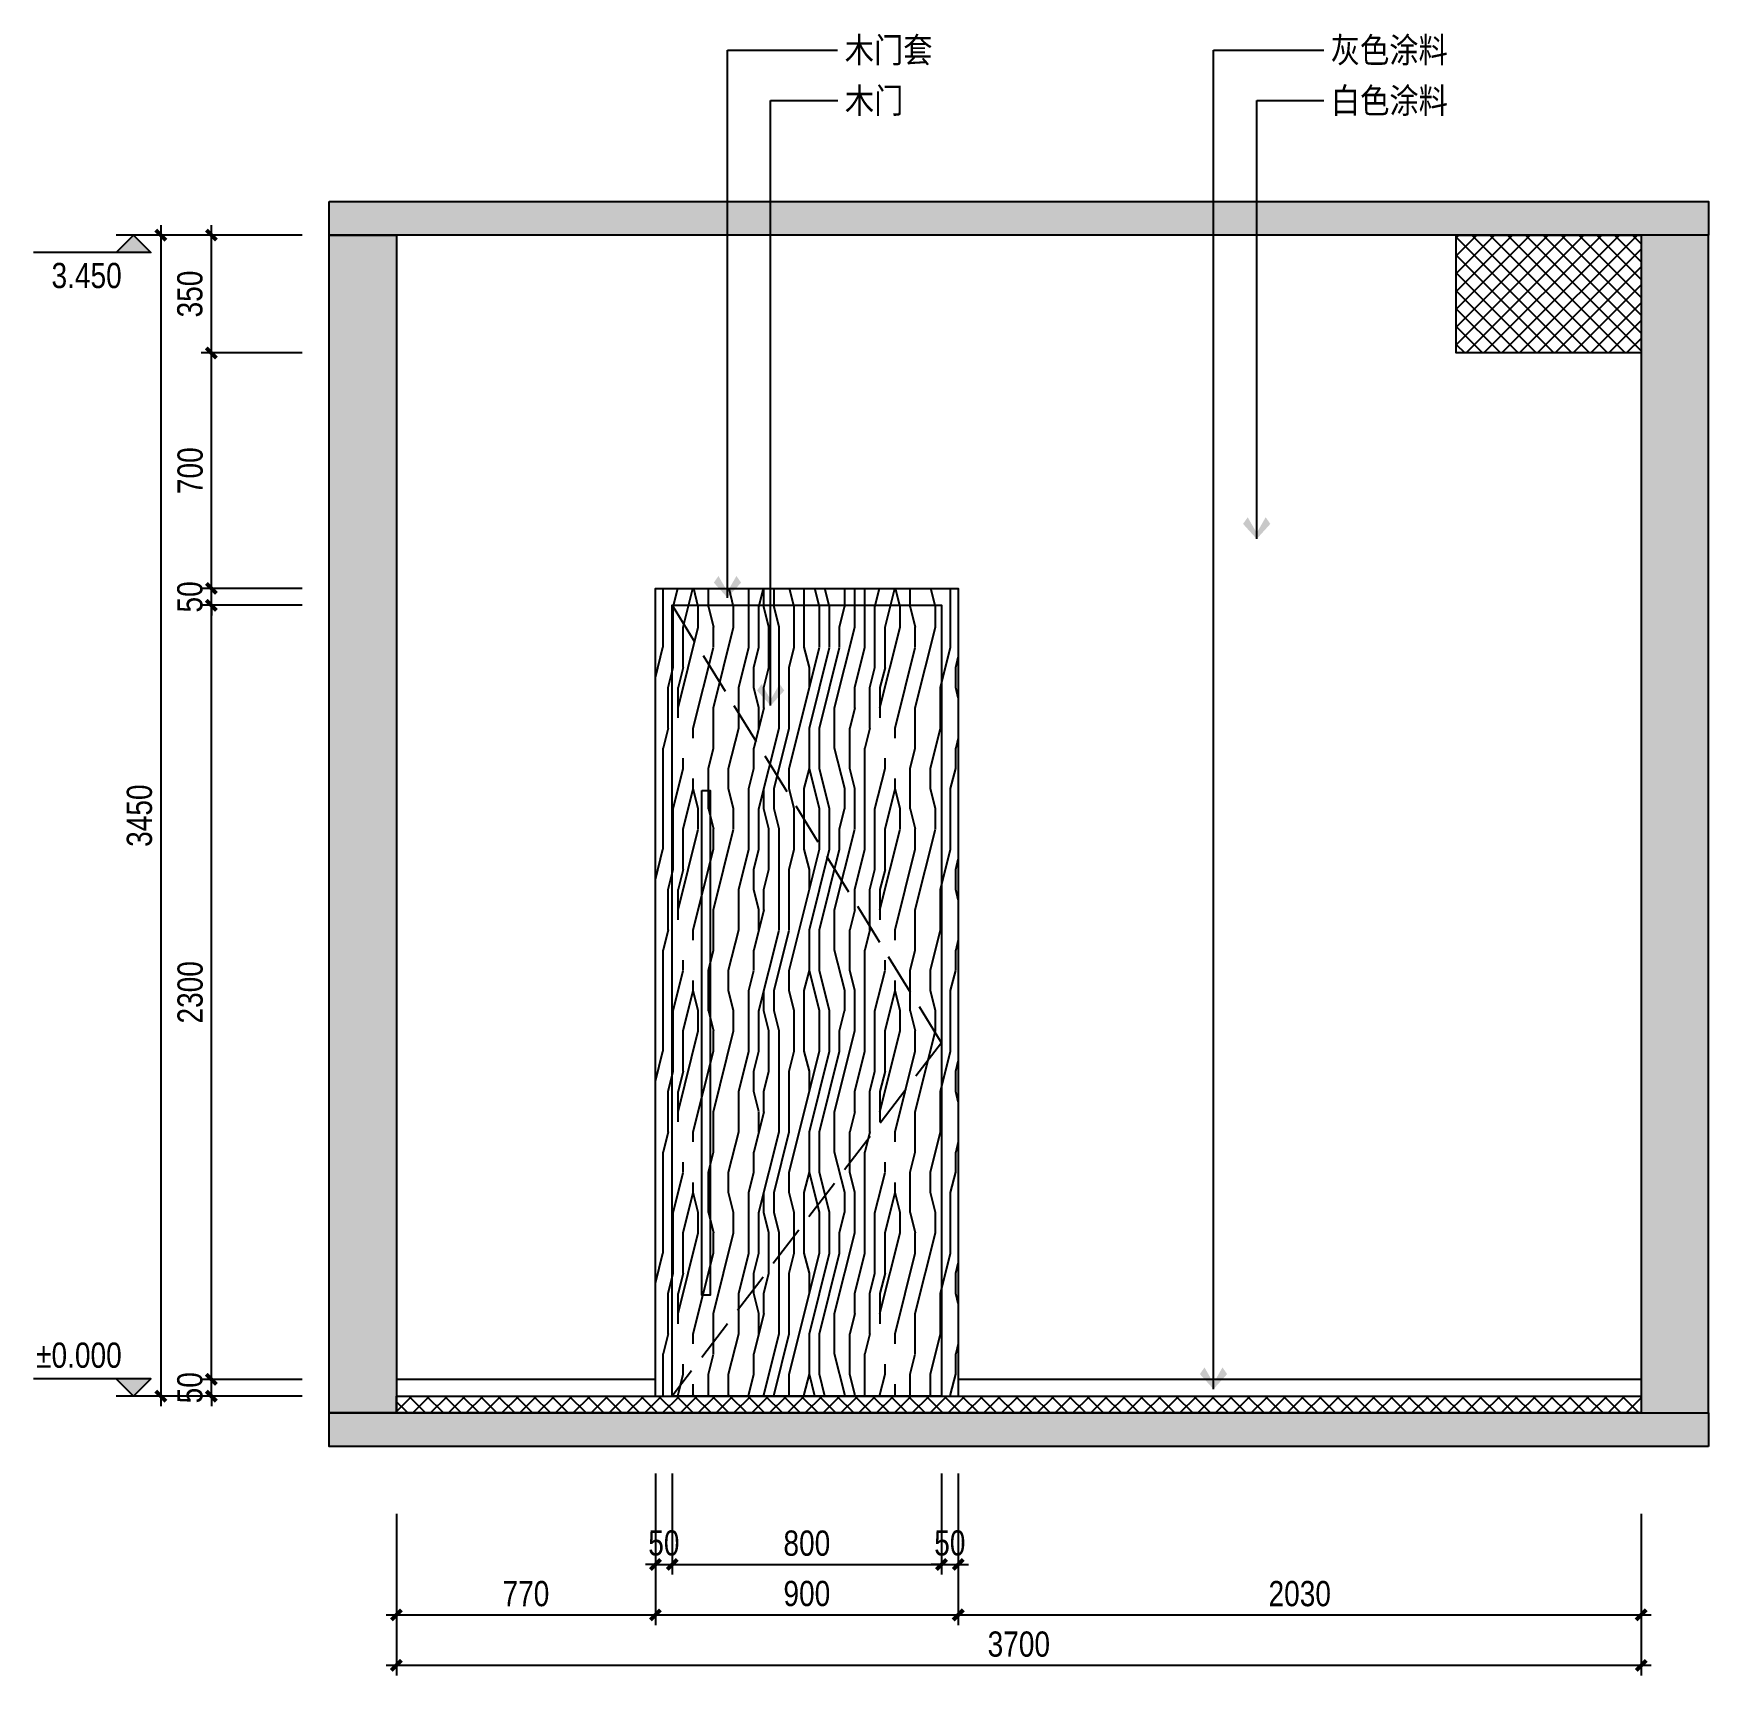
# Model space of a CAD drawing. Extents: x 468514 to 728049, y -74127 to 69080.
# Drawn here: x 573492 to 578470, y 845 to 5724 of the extents above; entities that cross this region are included whole.
import ezdxf
from ezdxf.enums import TextEntityAlignment as Align

# ---------------------------------------------------------------- set-up
doc = ezdxf.new("R2010")
doc.units = 0
doc.header["$LTSCALE"] = 500
doc.header["$MEASUREMENT"] = 0
doc.linetypes.add('DASH', pattern=[0.35, 0.25, -0.1])
doc.layers.get('Defpoints').update_dxf_attribs({"color": 229})
for name, color, linetype in [('E 立面填充', 250, 'Continuous'), ('E 立面墙体', 245, 'Continuous'), ('E 立面家具、洁具', 153, 'Continuous'), ('E 立面材料分格线', 8, 'Continuous'), ('E 立面标注尺寸', 9, 'Continuous'), ('E 立面装饰完成线', 225, 'Continuous'), ('E 立面门', 107, 'Continuous')]:
    doc.layers.add(name, color=color, linetype=linetype)
doc.styles.add('PDC DIM', font='PMingLiU-ExtB.ttf', dxfattribs={"width": 0.85})
doc.styles.add('Xref-标准套房C$0$黑体', font='simhei.ttf')
doc.dimstyles.new('PDC-A2', dxfattribs={"dimscale": 0, "dimtxt": 2.5, "dimasz": 1, "dimexe": 1, "dimexo": 1, "dimgap": 0.7, "dimtad": 1, "dimdec": 0, "dimtxsty": 'PDC DIM', "dimblk": 'ARCHTICK', "dimcen": 1, "dimdle": 1, "dimclrd": 8, "dimclre": 8, "dimclrt": 9, "dimadec": 0, "dimazin": 0, "dimtfac": 1, "dimtdec": 0, "dimtix": 1, "dimtmove": 2, "dimatfit": 3, "dimldrblk": 'PDC A2 T R', "dimfxl": 10, "dimfxlon": 1, "dimarcsym": 0})

# ---------------------------------------------------------------- blocks, each defined once
blk = doc.blocks.new('_ArchTick')
at = {"color": 0, "linetype": 'ByBlock', "const_width": 0.4}
blk.add_lwpolyline([(-0.5, -0.5), (0.5, 0.5)], dxfattribs=at)
blk = doc.blocks.new('*D1774')
at = {"layer": 'Defpoints', "color": 0, "transparency": 16777216}
for p in [(574020.5, 1725), (574320.5, 1725), (574320.5, 1675)]:
    blk.add_point(p, dxfattribs=at)
at = {"layer": 'E 立面标注尺寸', "color": 8, "lineweight": -2, "transparency": 16777216}
for p, q in [((574020.5, 1725), (574020.5, 1755)), ((574290.5, 1725), (573990.5, 1725)), ((574020.5, 1675), (574020.5, 1725)), ((574290.5, 1675), (573990.5, 1675)), ((574020.5, 1675), (574020.5, 1645))]:
    blk.add_line(p, q, dxfattribs=at)
at = {"layer": 'E 立面标注尺寸', "color": 8, "lineweight": -2, "transparency": 16777216, "xscale": 30.00000447440561, "yscale": 30.00000447440561, "zscale": 30.00000447440561}
for p, rotation in [((574020.5, 1725), 270), ((574020.5, 1675), 90)]:
    blk.add_blockref('_ArchTick', p, dxfattribs=dict(at, rotation=rotation))
at = {"layer": 'E 立面标注尺寸', "color": 9, "transparency": 16777216, "insert": (573957, 1700), "char_height": 75, "attachment_point": 5, "rotation": 90, "style": 'PDC DIM'}
blk.add_mtext('50', dxfattribs=at)
blk = doc.blocks.new('PDC A2 T R')
at = {"color": 0, "linetype": 'ByBlock'}
blk.add_line((0, 0), (-2, 0), dxfattribs=at)
for points in [[(-2.15, 0.89), (-1.49, 1.35), (-0.6, 0), (0, 0)], [(-2.15, -0.89), (-1.49, -1.35), (-0.6, 0), (0, 0)]]:
    blk.add_solid(points, dxfattribs=at)
blk = doc.blocks.new('*D1775')
at = {"layer": 'Defpoints', "color": 0, "transparency": 16777216}
for p in [(574020.5, 4025), (574320.5, 4025), (574320.5, 1725)]:
    blk.add_point(p, dxfattribs=at)
at = {"layer": 'E 立面标注尺寸', "color": 8, "lineweight": -2, "transparency": 16777216}
for p, q in [((574020.5, 1695), (574020.5, 4055)), ((574290.5, 4025), (573990.5, 4025)), ((574290.5, 1725), (573990.5, 1725))]:
    blk.add_line(p, q, dxfattribs=at)
at = {"layer": 'E 立面标注尺寸', "color": 8, "lineweight": -2, "transparency": 16777216, "xscale": 30.00000447440561, "yscale": 30.00000447440561, "zscale": 30.00000447440561}
for p, rotation in [((574020.5, 4025), 90), ((574020.5, 1725), 270)]:
    blk.add_blockref('_ArchTick', p, dxfattribs=dict(at, rotation=rotation))
at = {"layer": 'E 立面标注尺寸', "color": 9, "transparency": 16777216, "insert": (573957.7, 2875), "char_height": 75, "attachment_point": 5, "rotation": 90, "style": 'PDC DIM'}
blk.add_mtext('2300', dxfattribs=at)
blk = doc.blocks.new('*D1776')
at = {"layer": 'Defpoints', "color": 0, "transparency": 16777216}
for p in [(574020.5, 4075), (574320.5, 4075), (574320.5, 4025)]:
    blk.add_point(p, dxfattribs=at)
at = {"layer": 'E 立面标注尺寸', "color": 8, "lineweight": -2, "transparency": 16777216}
for p, q in [((574020.5, 4075), (574020.5, 4105)), ((574290.5, 4075), (573990.5, 4075)), ((574020.5, 4025), (574020.5, 4075)), ((574290.5, 4025), (573990.5, 4025)), ((574020.5, 4025), (574020.5, 3995))]:
    blk.add_line(p, q, dxfattribs=at)
at = {"layer": 'E 立面标注尺寸', "color": 8, "lineweight": -2, "transparency": 16777216, "xscale": 30.00000447440561, "yscale": 30.00000447440561, "zscale": 30.00000447440561}
for p, rotation in [((574020.5, 4075), 270), ((574020.5, 4025), 90)]:
    blk.add_blockref('_ArchTick', p, dxfattribs=dict(at, rotation=rotation))
at = {"layer": 'E 立面标注尺寸', "color": 9, "transparency": 16777216, "insert": (573957, 4050), "char_height": 75, "attachment_point": 5, "rotation": 90, "style": 'PDC DIM'}
blk.add_mtext('50', dxfattribs=at)
blk = doc.blocks.new('*D1777')
at = {"layer": 'Defpoints', "color": 0, "transparency": 16777216}
for p in [(574020.5, 4775), (574320.5, 4775), (574320.5, 4075)]:
    blk.add_point(p, dxfattribs=at)
at = {"layer": 'E 立面标注尺寸', "color": 8, "lineweight": -2, "transparency": 16777216}
for p, q in [((574020.5, 4045), (574020.5, 4805)), ((574290.5, 4775), (573990.5, 4775)), ((574290.5, 4075), (573990.5, 4075))]:
    blk.add_line(p, q, dxfattribs=at)
at = {"layer": 'E 立面标注尺寸', "color": 8, "lineweight": -2, "transparency": 16777216, "xscale": 30.00000447440561, "yscale": 30.00000447440561, "zscale": 30.00000447440561}
for p, rotation in [((574020.5, 4775), 90), ((574020.5, 4075), 270)]:
    blk.add_blockref('_ArchTick', p, dxfattribs=dict(at, rotation=rotation))
at = {"layer": 'E 立面标注尺寸', "color": 9, "transparency": 16777216, "insert": (573957.7, 4425), "char_height": 75, "attachment_point": 5, "rotation": 90, "style": 'PDC DIM'}
blk.add_mtext('700', dxfattribs=at)
blk = doc.blocks.new('*D1778')
at = {"layer": 'Defpoints', "color": 0, "transparency": 16777216}
for p in [(574020.5, 5125), (574320.5, 5125), (574320.5, 4775)]:
    blk.add_point(p, dxfattribs=at)
at = {"layer": 'E 立面标注尺寸', "color": 8, "lineweight": -2, "transparency": 16777216}
for p, q in [((574020.5, 4745), (574020.5, 5155)), ((574290.5, 5125), (573990.5, 5125)), ((574290.5, 4775), (573990.5, 4775))]:
    blk.add_line(p, q, dxfattribs=at)
at = {"layer": 'E 立面标注尺寸', "color": 8, "lineweight": -2, "transparency": 16777216, "xscale": 30.00000447440561, "yscale": 30.00000447440561, "zscale": 30.00000447440561}
for p, rotation in [((574020.5, 5125), 90), ((574020.5, 4775), 270)]:
    blk.add_blockref('_ArchTick', p, dxfattribs=dict(at, rotation=rotation))
at = {"layer": 'E 立面标注尺寸', "color": 9, "transparency": 16777216, "insert": (573957, 4950), "char_height": 75, "attachment_point": 5, "rotation": 90, "style": 'PDC DIM'}
blk.add_mtext('350', dxfattribs=at)
blk = doc.blocks.new('*D1779')
at = {"layer": 'Defpoints', "color": 0, "transparency": 16777216}
for p in [(574320.5, 5125), (573870.5, 1675), (574320.5, 1675)]:
    blk.add_point(p, dxfattribs=at)
at = {"layer": 'E 立面标注尺寸', "color": 8, "lineweight": -2, "transparency": 16777216}
for p, q in [((573870.5, 5155), (573870.5, 1645)), ((574170.5, 5125), (573840.5, 5125)), ((574170.5, 1675), (573840.5, 1675))]:
    blk.add_line(p, q, dxfattribs=at)
at = {"layer": 'E 立面标注尺寸', "color": 8, "lineweight": -2, "transparency": 16777216, "xscale": 30.00000447440561, "yscale": 30.00000447440561, "zscale": 30.00000447440561}
for p, rotation in [((573870.5, 5125), 90), ((573870.5, 1675), 270)]:
    blk.add_blockref('_ArchTick', p, dxfattribs=dict(at, rotation=rotation))
at = {"layer": 'E 立面标注尺寸', "color": 9, "transparency": 16777216, "insert": (573807, 3400), "char_height": 75, "attachment_point": 5, "rotation": 90, "style": 'PDC DIM'}
blk.add_mtext('3450', dxfattribs=at)
blk = doc.blocks.new('*D1787')
at = {"layer": 'Defpoints', "color": 0, "transparency": 16777216}
for p in [(575340.5, 1475), (575390.5, 1475), (575390.5, 1175)]:
    blk.add_point(p, dxfattribs=at)
at = {"layer": 'E 立面标注尺寸', "color": 8, "lineweight": -2, "transparency": 16777216}
for p, q in [((575340.5, 1445), (575340.5, 1145)), ((575390.5, 1445), (575390.5, 1145)), ((575340.5, 1175), (575310.5, 1175)), ((575340.5, 1175), (575390.5, 1175)), ((575390.5, 1175), (575420.5, 1175))]:
    blk.add_line(p, q, dxfattribs=at)
at = {"layer": 'E 立面标注尺寸', "color": 8, "lineweight": -2, "transparency": 16777216, "xscale": 30.00000447440561, "yscale": 30.00000447440561, "zscale": 30.00000447440561}
blk.add_blockref('_ArchTick', (575340.5, 1175), dxfattribs=at)
at = {"layer": 'E 立面标注尺寸', "color": 8, "lineweight": -2, "transparency": 16777216, "xscale": 30.00000447440561, "yscale": 30.00000447440561, "zscale": 30.00000447440561, "rotation": 180}
blk.add_blockref('_ArchTick', (575390.5, 1175), dxfattribs=at)
at = {"layer": 'E 立面标注尺寸', "color": 9, "transparency": 16777216, "insert": (575365.5, 1238.5), "char_height": 75, "attachment_point": 5, "style": 'PDC DIM'}
blk.add_mtext('50', dxfattribs=at)
blk = doc.blocks.new('*D1788')
at = {"layer": 'Defpoints', "color": 0, "transparency": 16777216}
for p in [(575390.5, 1475), (576190.5, 1475), (576190.5, 1175)]:
    blk.add_point(p, dxfattribs=at)
at = {"layer": 'E 立面标注尺寸', "color": 8, "lineweight": -2, "transparency": 16777216}
for p, q in [((575390.5, 1445), (575390.5, 1145)), ((576190.5, 1445), (576190.5, 1145)), ((575360.5, 1175), (576220.5, 1175))]:
    blk.add_line(p, q, dxfattribs=at)
at = {"layer": 'E 立面标注尺寸', "color": 8, "lineweight": -2, "transparency": 16777216, "xscale": 30.00000447440561, "yscale": 30.00000447440561, "zscale": 30.00000447440561, "rotation": 180}
blk.add_blockref('_ArchTick', (575390.5, 1175), dxfattribs=at)
at = {"layer": 'E 立面标注尺寸', "color": 8, "lineweight": -2, "transparency": 16777216, "xscale": 30.00000447440561, "yscale": 30.00000447440561, "zscale": 30.00000447440561}
blk.add_blockref('_ArchTick', (576190.5, 1175), dxfattribs=at)
at = {"layer": 'E 立面标注尺寸', "color": 9, "transparency": 16777216, "insert": (575790.5, 1237.8), "char_height": 75, "attachment_point": 5, "style": 'PDC DIM'}
blk.add_mtext('800', dxfattribs=at)
blk = doc.blocks.new('*D1789')
at = {"layer": 'Defpoints', "color": 0, "transparency": 16777216}
for p in [(576190.5, 1475), (576240.5, 1475), (576240.5, 1175)]:
    blk.add_point(p, dxfattribs=at)
at = {"layer": 'E 立面标注尺寸', "color": 8, "lineweight": -2, "transparency": 16777216}
for p, q in [((576190.5, 1445), (576190.5, 1145)), ((576240.5, 1445), (576240.5, 1145)), ((576190.5, 1175), (576160.5, 1175)), ((576190.5, 1175), (576240.5, 1175)), ((576240.5, 1175), (576270.5, 1175))]:
    blk.add_line(p, q, dxfattribs=at)
at = {"layer": 'E 立面标注尺寸', "color": 8, "lineweight": -2, "transparency": 16777216, "xscale": 30.00000447440561, "yscale": 30.00000447440561, "zscale": 30.00000447440561}
blk.add_blockref('_ArchTick', (576190.5, 1175), dxfattribs=at)
at = {"layer": 'E 立面标注尺寸', "color": 8, "lineweight": -2, "transparency": 16777216, "xscale": 30.00000447440561, "yscale": 30.00000447440561, "zscale": 30.00000447440561, "rotation": 180}
blk.add_blockref('_ArchTick', (576240.5, 1175), dxfattribs=at)
at = {"layer": 'E 立面标注尺寸', "color": 9, "transparency": 16777216, "insert": (576215.5, 1238.5), "char_height": 75, "attachment_point": 5, "style": 'PDC DIM'}
blk.add_mtext('50', dxfattribs=at)
blk = doc.blocks.new('*D1790')
at = {"layer": 'Defpoints', "color": 0, "transparency": 16777216}
for p in [(574570.5, 1475), (575340.5, 1475), (575340.5, 1025)]:
    blk.add_point(p, dxfattribs=at)
at = {"layer": 'E 立面标注尺寸', "color": 8, "lineweight": -2, "transparency": 16777216}
for p, q in [((574570.5, 1325), (574570.5, 995)), ((575340.5, 1325), (575340.5, 995)), ((574540.5, 1025), (575370.5, 1025))]:
    blk.add_line(p, q, dxfattribs=at)
at = {"layer": 'E 立面标注尺寸', "color": 8, "lineweight": -2, "transparency": 16777216, "xscale": 30.00000447440561, "yscale": 30.00000447440561, "zscale": 30.00000447440561, "rotation": 180}
blk.add_blockref('_ArchTick', (574570.5, 1025), dxfattribs=at)
at = {"layer": 'E 立面标注尺寸', "color": 8, "lineweight": -2, "transparency": 16777216, "xscale": 30.00000447440561, "yscale": 30.00000447440561, "zscale": 30.00000447440561}
blk.add_blockref('_ArchTick', (575340.5, 1025), dxfattribs=at)
at = {"layer": 'E 立面标注尺寸', "color": 9, "transparency": 16777216, "insert": (574955.5, 1087.8), "char_height": 75, "attachment_point": 5, "style": 'PDC DIM'}
blk.add_mtext('770', dxfattribs=at)
blk = doc.blocks.new('*D1791')
at = {"layer": 'Defpoints', "color": 0, "transparency": 16777216}
for p in [(575340.5, 1475), (576240.5, 1475), (576240.5, 1025)]:
    blk.add_point(p, dxfattribs=at)
at = {"layer": 'E 立面标注尺寸', "color": 8, "lineweight": -2, "transparency": 16777216}
for p, q in [((575340.5, 1325), (575340.5, 995)), ((576240.5, 1325), (576240.5, 995)), ((575310.5, 1025), (576270.5, 1025))]:
    blk.add_line(p, q, dxfattribs=at)
at = {"layer": 'E 立面标注尺寸', "color": 8, "lineweight": -2, "transparency": 16777216, "xscale": 30.00000447440561, "yscale": 30.00000447440561, "zscale": 30.00000447440561, "rotation": 180}
blk.add_blockref('_ArchTick', (575340.5, 1025), dxfattribs=at)
at = {"layer": 'E 立面标注尺寸', "color": 8, "lineweight": -2, "transparency": 16777216, "xscale": 30.00000447440561, "yscale": 30.00000447440561, "zscale": 30.00000447440561}
blk.add_blockref('_ArchTick', (576240.5, 1025), dxfattribs=at)
at = {"layer": 'E 立面标注尺寸', "color": 9, "transparency": 16777216, "insert": (575790.5, 1088.2), "char_height": 75, "attachment_point": 5, "style": 'PDC DIM'}
blk.add_mtext('900', dxfattribs=at)
blk = doc.blocks.new('*D1792')
at = {"layer": 'Defpoints', "color": 0, "transparency": 16777216}
for p in [(576240.5, 1475), (578270.5, 1475), (578270.5, 1025)]:
    blk.add_point(p, dxfattribs=at)
at = {"layer": 'E 立面标注尺寸', "color": 8, "lineweight": -2, "transparency": 16777216}
for p, q in [((576240.5, 1325), (576240.5, 995)), ((578270.5, 1325), (578270.5, 995)), ((576210.5, 1025), (578300.5, 1025))]:
    blk.add_line(p, q, dxfattribs=at)
at = {"layer": 'E 立面标注尺寸', "color": 8, "lineweight": -2, "transparency": 16777216, "xscale": 30.00000447440561, "yscale": 30.00000447440561, "zscale": 30.00000447440561, "rotation": 180}
blk.add_blockref('_ArchTick', (576240.5, 1025), dxfattribs=at)
at = {"layer": 'E 立面标注尺寸', "color": 8, "lineweight": -2, "transparency": 16777216, "xscale": 30.00000447440561, "yscale": 30.00000447440561, "zscale": 30.00000447440561}
blk.add_blockref('_ArchTick', (578270.5, 1025), dxfattribs=at)
at = {"layer": 'E 立面标注尺寸', "color": 9, "transparency": 16777216, "insert": (577255.5, 1087.8), "char_height": 75, "attachment_point": 5, "style": 'PDC DIM'}
blk.add_mtext('2030', dxfattribs=at)
blk = doc.blocks.new('*D1793')
at = {"layer": 'Defpoints', "color": 0, "transparency": 16777216}
for p in [(574570.5, 1475), (578270.5, 1475), (574570.5, 875)]:
    blk.add_point(p, dxfattribs=at)
at = {"layer": 'E 立面标注尺寸', "color": 8, "lineweight": -2, "transparency": 16777216}
for p, q in [((574570.5, 1175), (574570.5, 845)), ((578270.5, 1175), (578270.5, 845)), ((578300.5, 875), (574540.5, 875))]:
    blk.add_line(p, q, dxfattribs=at)
at = {"layer": 'E 立面标注尺寸', "color": 8, "lineweight": -2, "transparency": 16777216, "xscale": 30.00000447440561, "yscale": 30.00000447440561, "zscale": 30.00000447440561, "rotation": 180}
blk.add_blockref('_ArchTick', (574570.5, 875), dxfattribs=at)
at = {"layer": 'E 立面标注尺寸', "color": 8, "lineweight": -2, "transparency": 16777216, "xscale": 30.00000447440561, "yscale": 30.00000447440561, "zscale": 30.00000447440561}
blk.add_blockref('_ArchTick', (578270.5, 875), dxfattribs=at)
at = {"layer": 'E 立面标注尺寸', "color": 9, "transparency": 16777216, "insert": (576420.5, 937.8), "char_height": 75, "attachment_point": 5, "style": 'PDC DIM'}
blk.add_mtext('3700', dxfattribs=at)
blk = doc.blocks.new('A$C37DB5113')
blk.add_hatch(color=256).paths.add_polyline_path([(150, 75), (75, 0), (0, 75)])
for p, q in [((0, 75), (510, 75)), ((0, 75), (75, 0)), ((150, 75), (75, 0)), ((0, 0), (150, 0))]:
    blk.add_line(p, q)
blk.add_lwpolyline([(150, 75), (75, 0), (0, 75), (150, 75)])
at = {"style": 'Xref-标准套房C$0$黑体', "width": 0.8}
blk.add_attdef('%%P0.000', text='', height=105, dxfattribs=at).set_placement((510, 75), align=Align.BOTTOM_RIGHT)

msp = doc.modelspace()

# ---------------------------------------------------------------- hatches: boundary and pattern name
at = {"layer": 'E 立面填充'}
h = msp.add_hatch(dxfattribs=at)
h.set_pattern_fill('木纹5', color=256, scale=150, angle=90, pattern_type=2)
h.set_pattern_definition([(90, (66712.55, 0), (-600, 4e-14), [120, -180, 60, -240]), (90, (66697.55, 420), (-600, 4e-14), [120, -480]), (90, (66667.55, 360), (-600, 4e-14), [60, -540]), (90, (66652.55, 30), (-600, 4e-14), [30, -420, 30, -120]), (90, (66622.55, 240), (-600, 4e-14), [120, -180, 30, -270]), (90, (66607.55, 90), (-600, 4e-14), [90, -510]), (90, (66592.55, 240), (-600, 4e-14), [180, -420]), (90, (66577.55, 60), (-600, 4e-14), [120, -480]), (90, (66562.55, 300), (-600, 4e-14), [300, -300]), (90, (66532.55, 120), (-600, 4e-14), [60, -180, 120, -240]), (90, (66517.55, 540), (-600, 4e-14), [120, -480]), (90, (66502.55, 420), (-600, 4e-14), [60, -540]), (90, (66487.55, 300), (-600, 4e-14), [60, -540]), (90, (66472.55, 0), (-600, 4e-14), [120, -480]), (90, (66457.55, 300), (-600, 4e-14), [120, -480]), (90, (66427.55, 300), (-600, 4e-14), [120, -120, 120, -240]), (90, (66397.55, 180), (-600, 4e-14), [60, -300, 120, -120]), (90, (66382.55, 300), (-600, 4e-14), [180, -420]), (90, (66352.55, 300), (-600, 4e-14), [120, -480]), (90, (66337.55, 60), (-600, 4e-14), [180, -240, 60, -120]), (90, (66307.55, 60), (-600, 4e-14), [300, -300]), (90, (66292.55, 420), (-600, 4e-14), [60, -540]), (90, (66277.55, 240), (-600, 4e-14), [120, -480]), (90, (66262.55, 120), (-600, 4e-14), [60, -240, 60, -240]), (90, (66247.55, 60), (-600, 4e-14), [60, -180, 120, -240]), (90, (66232.55, 180), (-600, 4e-14), [60, -300, 60, -180]), (90, (66217.55, 300), (-600, 4e-14), [180, -420]), (90, (66187.55, 60), (-600, 4e-14), [120, -480]), (90, (66172.55, 360), (-600, 4e-14), [60, -540]), (90, (66157.55, 480), (-600, 4e-14), [60, -540]), (104.036243, (66667.55, 420), (2e-08, 600), [61.8, -2412.0633]), (104.036243, (66532.55, 480), (2e-08, 600), [61.8, -2412.0633]), (104.036243, (66172.55, 420), (2e-08, 600), [61.8, -2412.0633]), (104.036243, (66397.55, 240), (2e-08, 600), [61.8, -2412.0633]), (104.036243, (66307.55, 360), (2e-08, 600), [61.8, -2412.0633]), (104.036243, (66352.55, 420), (2e-08, 600), [61.8, -2412.0633]), (104.036243, (66247.55, 120), (2e-08, 600), [61.8, -2412.0633]), (104.036243, (66277.55, 360), (2e-08, 600), [61.8, -2412.0633]), (104.036243, (66502.55, 480), (2e-08, 600), [123.6, -2350.2633]), (104.036243, (66457.55, 420), (2e-08, 600), [123.6, -2350.2633]), (104.036243, (66427.55, 420), (2e-08, 600), [123.6, -2350.2633]), (255.963757, (66622.55, 240), (2e-08, -600), [61.8, -123.6, 61.8, -2226.6633]), (255.963757, (66532.55, 120), (2e-08, -600), [61.8, -2412.0633]), (255.963757, (66262.55, 120), (2e-08, -600), [123.6, -2350.2633]), (284.036243, (66697.55, 420), (-2e-08, -600), [61.8, -2412.0633]), (75.963757, (66697.55, 540), (-2e-08, 600), [61.8, -2412.0633]), (75.963757, (66487.55, 360), (-2e-08, 600), [61.8, -2412.0633]), (75.963757, (66382.55, 480), (-2e-08, 600), [61.8, -2412.0633]), (75.963757, (66337.55, 240), (-2e-08, 600), [61.8, -2412.0633]), (75.963757, (66262.55, 180), (-2e-08, 600), [61.8, -2412.0633]), (75.963757, (66232.55, 240), (-2e-08, 600), [61.8, -2412.0633]), (75.963757, (66337.55, 240), (-2e-08, 600), [61.8, -2412.0633]), (75.963757, (66247.55, 420), (-2e-08, 600), [247.2, -2226.6633]), (75.963757, (66652.55, 60), (-2e-08, 600), [247.2, -2226.6633]), (75.963757, (66607.55, 120), (-2e-08, 600), [247.2, -2226.6633]), (75.963757, (66577.55, 180), (-2e-08, 600), [61.8, -123.6, 123.6, -2164.8633]), (75.963757, (66532.55, 180), (-2e-08, 600), [123.6, -123.6, 123.6, -2103.0633]), (75.963757, (66472.55, 120), (-2e-08, 600), [247.2, -2226.6633]), (75.963757, (66427.55, 60), (-2e-08, 600), [247.2, -2226.6633]), (75.963757, (66397.55, 60), (-2e-08, 600), [247.2, -2226.6633]), (75.963757, (66217.55, 480), (-2e-08, 600), [61.8, -2412.0633]), (75.963768, (66157.55, 540), (-0.000115, 600), [123.6, -2350.2633]), (75.963768, (66187.55, 180), (-0.000115, 600), [123.6, -2350.2633]), (75.963758, (66712.55, 120), (-1e-05, 600), [247.2, -2226.6633]), (75.963758, (66292.55, 480), (-1e-05, 600), [185.4, -2288.4633]), (75.963758, (66337.55, 540), (-1e-05, 600), [370.8, -2103.0633])])
h.paths.add_polyline_path([(575340.5, 4075), (576240.5, 4075), (576240.5, 1675), (575340.5, 1675)])
at = {"layer": 'E 立面墙体'}
h = msp.add_hatch(color=250, dxfattribs=at)
h.dxf.hatch_style = 1
h.paths.add_polyline_path([(574370.5, 5225), (578470.5, 5225), (578470.5, 5125), (574370.5, 5125)])
h = msp.add_hatch(dxfattribs=at)
h.set_pattern_fill('钢筋混凝土', color=250, scale=10, pattern_type=2)
h.set_pattern_definition([(45, (80476.526, 0), (-35.355339, 35.355339), []), (50, (80476.526, 0), (71.726018, -6.2752135), [7.5, -82.5]), (355, (80476.526, 0), (-13.875133, 75.219213), [6, -66]), (100.4514, (80482.5, -0.52), (57.850938, 68.943954), [6.374019, -70.114211]), (46.1842, (80476.53, 20), (106.724105, -16.551901), [11.25, -123.75]), (96.6356, (80485.42, 18.62), (93.46627, 97.411787), [9.56103, -105.1713]), (351.1842, (80476.53, 20), (93.466195, 97.41186), [9, -99]), (21, (80486.526, 15), (59.690705, -40.261889), [7.5, -82.5]), (326, (80486.526, 15), (24.331533, 72.515005), [6, -66]), (71.4514, (80491.5, 11.645), (84.022263, 32.25305), [6.374019, -70.114211]), (37.5, (80476.526, 0), (1.2159855, 33.2893854), [0.5, -65.2, 0.5, -67, 0.5, -66.25]), (7.5, (80476.526, 0), (26.3069537, 39.4411712), [0.5, -38.2, 0.5, -63.7, 0.5, -25.25]), (327.5, (80454.226, 0), (53.3822436, -2.2554872), [0.5, -25, 0.5, -78, 0.5, -103.5]), (317.5, (80444.226, 0), (58.318617, 10.0104982), [0.5, -32.5, 0.5, -51.8, 0.5, -73.5])])
h.paths.add_polyline_path([(574570.5, 1625), (574370.5, 1625), (574370.5, 5125), (574570.5, 5125)])
h = msp.add_hatch(dxfattribs=at)
h.set_pattern_fill('ANSI37', color=250, scale=300)
h.set_pattern_definition([(45, (22810.526, 0), (-26.5165043, 26.5165043), []), (135, (22810.526, 0), (-26.5165043, -26.5165043), [])])
h.paths.add_polyline_path([(578270.5, 4775), (577720.5, 4775), (577720.5, 5125), (578270.5, 5125)])
h = msp.add_hatch(dxfattribs=at)
h.set_pattern_fill('钢筋混凝土', color=250, scale=10, pattern_type=2)
h.set_pattern_definition([(45, (76576.526, 0), (-35.355339, 35.355339), []), (50, (76576.526, 0), (71.726018, -6.2752135), [7.5, -82.5]), (355, (76576.526, 0), (-13.875133, 75.219213), [6, -66]), (100.4514, (76582.5, -0.52), (57.850938, 68.943954), [6.374019, -70.114211]), (46.1842, (76576.53, 20), (106.724105, -16.551901), [11.25, -123.75]), (96.6356, (76585.42, 18.62), (93.46627, 97.411787), [9.561029, -105.1713]), (351.1842, (76576.53, 20), (93.466195, 97.41186), [9, -99]), (21, (76586.526, 15), (59.690705, -40.261889), [7.5, -82.5]), (326, (76586.526, 15), (24.331533, 72.515005), [6, -66]), (71.4514, (76591.5, 11.645), (84.022263, 32.25305), [6.374019, -70.114211]), (37.5, (76576.526, 0), (1.2159855, 33.2893854), [0.5, -65.2, 0.5, -67, 0.5, -66.25]), (7.5, (76576.526, 0), (26.3069537, 39.4411712), [0.5, -38.2, 0.5, -63.7, 0.5, -25.25]), (327.5, (76554.226, 0), (53.3822436, -2.2554872), [0.5, -25, 0.5, -78, 0.5, -103.5]), (317.5, (76544.226, 0), (58.318617, 10.0104982), [0.5, -32.5, 0.5, -51.8, 0.5, -73.5])])
h.paths.add_polyline_path([(578270.5, 1625), (578470.5, 1625), (578470.5, 5125), (578270.5, 5125)])
h = msp.add_hatch(dxfattribs=at)
h.set_pattern_fill('ANSI37', color=250, scale=300)
h.set_pattern_definition([(45, (80476.526, 0), (-26.5165043, 26.5165043), []), (135, (80476.526, 0), (-26.5165043, -26.5165043), [])])
h.paths.add_polyline_path([(574570.5, 1675), (578270.5, 1675), (578270.5, 1625), (574570.5, 1625)])
h = msp.add_hatch(color=250, dxfattribs=at)
h.dxf.hatch_style = 1
h.paths.add_polyline_path([(578470.5, 1525), (574370.5, 1525), (574370.5, 1625), (578470.5, 1625)])

# ---------------------------------------------------------------- linework, layer by layer
for points in [[(574370.5, 5225), (578470.5, 5225), (578470.5, 5125), (574370.5, 5125)], [(574570.5, 1625), (574370.5, 1625), (574370.5, 5125), (574570.5, 5125)], [(578270.5, 1625), (578470.5, 1625), (578470.5, 5125), (578270.5, 5125)], [(578470.5, 1525), (574370.5, 1525), (574370.5, 1625), (578470.5, 1625)]]:
    msp.add_lwpolyline(points, close=True, dxfattribs=at)
at = {"layer": 'E 立面家具、洁具'}
for p, q in [((575340.5, 1725), (574570.5, 1725)), ((578270.5, 1725), (576240.5, 1725))]:
    msp.add_line(p, q, dxfattribs=at)
at = {"layer": 'E 立面材料分格线', "linetype": 'DASH'}
msp.add_lwpolyline([(575390.5, 4025), (576190.5, 2725), (575390.5, 1675)], dxfattribs=at)
at = {"layer": 'E 立面装饰完成线'}
for points in [[(578270.5, 4775), (577720.5, 4775), (577720.5, 5125), (578270.5, 5125)], [(574570.5, 1675), (578270.5, 1675), (578270.5, 1625), (574570.5, 1625)]]:
    msp.add_lwpolyline(points, close=True, dxfattribs=at)
at = {"layer": 'E 立面门'}
for points in [[(575340.5, 1675), (575340.5, 4075), (576240.5, 4075), (576240.5, 1675)], [(575390.5, 1675), (575390.5, 4025), (576190.5, 4025), (576190.5, 1675)]]:
    msp.add_lwpolyline(points, dxfattribs=at)
for points in [[(576190.5, 1675), (575390.5, 1675), (575390.5, 4025), (576190.5, 4025)], [(575478, 3475), (575503, 3475), (575503, 1975), (575478, 1975)]]:
    msp.add_lwpolyline(points, close=True, dxfattribs=at)

# ---------------------------------------------------------------- block references
at = {"layer": 'E 立面标注尺寸'}
ref = msp.add_blockref('A$C37DB5113', (573840.5, 5125), dxfattribs=dict(at, xscale=0.6836043956309368, yscale=0.6836043956309368, zscale=0.6836043956309368, rotation=180))
ref.add_attrib('%%P0.000', '3.450', dxfattribs={"layer": '0', "height": 75, "rotation": 0, "style": 'PDC DIM', "width": 0.85}).set_placement((573754.1, 4945.1), align=Align.BOTTOM_RIGHT)
ref = msp.add_blockref('A$C37DB5113', (573840.5, 1675), dxfattribs=dict(at, xscale=-0.6836043956309368, yscale=0.6836043956354843, zscale=0.6836043956331337))
ref.add_attrib('%%P0.000', '%%p0.000', dxfattribs={"layer": '0', "height": 75, "rotation": 360, "style": 'PDC DIM', "width": 0.85}).set_placement((573754.1, 1736.8), align=Align.BOTTOM_RIGHT)

# ---------------------------------------------------------------- texts
at = {"layer": 'E 立面标注尺寸', "color": 9, "char_height": 75, "attachment_point": 1, "style": 'PDC DIM'}
for s, insert in [('{\\fPMingLiU|b0|i0|c134|p18;木门套}', (575903, 5712.5)), ('灰色涂料', (577347.8, 5712.5)), ('{\\fPMingLiU|b0|i0|c134|p18;木门}', (575903.5, 5562.5)), ('白色涂料', (577348.2, 5562.5))]:
    msp.add_mtext(s, dxfattribs=dict(at, insert=insert))

# ---------------------------------------------------------------- dimensions: what is measured, and where the dimension line sits
at = {"layer": 'E 立面标注尺寸'}
for base, p1, p2, picture, middle in [((573870.5, 1675), (574320.5, 5125), (574320.5, 1675), '*D1779', (573807, 3400)), ((574020.5, 5125), (574320.5, 4775), (574320.5, 5125), '*D1778', (573957, 4950)), ((574020.5, 4775), (574320.5, 4075), (574320.5, 4775), '*D1777', (573957.7, 4425)), ((574020.5, 4075), (574320.5, 4025), (574320.5, 4075), '*D1776', (573957, 4050)), ((574020.5, 4025), (574320.5, 1725), (574320.5, 4025), '*D1775', (573957.7, 2875)), ((574020.5, 1725), (574320.5, 1675), (574320.5, 1725), '*D1774', (573957, 1700))]:
    dim = msp.add_linear_dim(base=base, p1=p1, p2=p2, angle=90, dimstyle='PDC-A2', override={"dimscale": 30.000004}, dxfattribs=at)
    dim.commit()
    dim.dimension.update_dxf_attribs({"geometry": picture, "text_midpoint": middle})
for base, p1, p2, picture, middle in [((575340.5, 1025), (574570.5, 1475), (575340.5, 1475), '*D1790', (574955.5, 1087.8)), ((574570.5, 875), (578270.5, 1475), (574570.5, 1475), '*D1793', (576420.5, 937.8)), ((575390.5, 1175), (575340.5, 1475), (575390.5, 1475), '*D1787', (575365.5, 1238.5)), ((576240.5, 1025), (575340.5, 1475), (576240.5, 1475), '*D1791', (575790.5, 1088.2)), ((576190.5, 1175), (575390.5, 1475), (576190.5, 1475), '*D1788', (575790.5, 1237.8)), ((576240.5, 1175), (576190.5, 1475), (576240.5, 1475), '*D1789', (576215.5, 1238.5)), ((578270.5, 1025), (576240.5, 1475), (578270.5, 1475), '*D1792', (577255.5, 1087.8))]:
    dim = msp.add_linear_dim(base=base, p1=p1, p2=p2, dimstyle='PDC-A2', override={"dimscale": 30.000004}, dxfattribs=at)
    dim.commit()
    dim.dimension.update_dxf_attribs({"geometry": picture, "text_midpoint": middle})

# ---------------------------------------------------------------- leaders
at = {"layer": 'E 立面标注尺寸', "annotation_type": 0, "has_hookline": 1, "hookline_direction": 0}
for points, text_width in [([(575554.5, 4047.7), (575554.5, 5675), (575882, 5675)], 265), ([(576999.2, 1695.9), (576999.2, 5675), (577326.8, 5675)], 357.2), ([(575682.9, 3726.9), (575682.9, 5525), (575882.5, 5525)], 168.1), ([(577127.6, 4222.2), (577127.6, 5525), (577327.2, 5525)], 344.7)]:
    msp.add_leader(points, dimstyle='PDC-A2', override={"dimscale": 30.000004, "dimtad": 0}, dxfattribs=dict(at, text_width=text_width))

doc.saveas('drawing.dxf')
